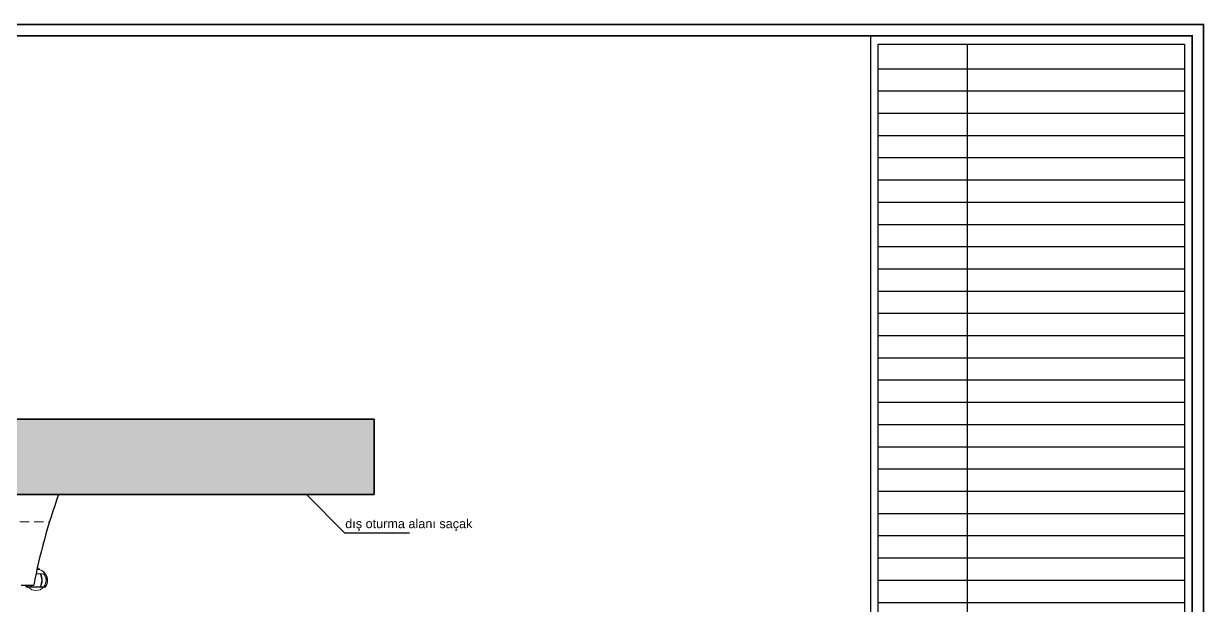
# Model space of a CAD drawing. Header units: millimetres. Extents: x 54215 to 67697, y 23496 to 56611.
# Drawn here: x 57001 to 58567, y 40993 to 41765 of the extents above; entities that cross this region are included whole.
import ezdxf

# ---------------------------------------------------------------- set-up
doc = ezdxf.new("R2010")
doc.units = ezdxf.units.MM
doc.linetypes.add('DASHED', pattern=[19.05, 12.7, -6.35])
for name, color, linetype, lineweight in [('- 0.25', 43, 'Continuous', 25), ('no3_duvar kaplama', 8, 'Continuous', 0), ('no3_duvar mevcut', 4, 'Continuous', 35), ('no3_mobilya aydınlatma', 50, 'Continuous', 13), ('no3_tefriş arka ince', 65, 'Continuous', 13)]:
    doc.layers.add(name, color=color, linetype=linetype, lineweight=lineweight)
doc.layers.add('0 rölöve', color=7, linetype='Continuous', true_color=0xf1380e)
doc.styles.get("Standard").update_dxf_attribs({"font": 'arial.ttf'})

msp = doc.modelspace()

# ---------------------------------------------------------------- hatches: boundary and pattern name
at = {"layer": 'no3_duvar kaplama'}
h = msp.add_hatch(dxfattribs=at)
h.set_pattern_fill('JIS_STN_2.5', color=256, scale=3)
h.set_pattern_definition([(45, (43689.048, 19634.885), (-5.3033009, 5.3033009), []), (45, (43694.343, 19634.885), (-5.3033009, 5.3033009), [3.6, -1.5])])
h.paths.add_polyline_path([(57465.888, 41139.963), (57465.888, 41239.963), (55417.539, 41239.963), (55417.539, 40557.963), (57735.614, 40557.963), (57735.614, 40567.963), (57637.388, 40567.963), (57637.388, 40572.963), (57607.388, 40572.963), (57607.388, 40590.463), (57577.388, 40590.463), (57577.388, 40607.963), (56955.888, 40607.963), (56955.888, 40606.963), (56955.888, 40599.463), (55456.888, 40599.463), (55456.888, 41154.463), (55503.388, 41154.463), (55503.388, 41194.463), (55640.054, 41194.463), (55640.054, 41154.463), (55724.054, 41154.463), (55724.054, 41194.463), (55829.054, 41194.463), (55829.054, 41154.463), (55845.054, 41154.463), (55845.054, 41194.463), (55950.054, 41194.463), (55950.054, 41154.463), (55966.054, 41154.463), (55966.054, 41194.463), (56071.054, 41194.463), (56071.054, 41154.463), (56087.054, 41154.463), (56087.054, 41194.463), (56192.054, 41194.463), (56192.054, 41154.463), (56200.054, 41154.463), (56254.554, 41154.463), (56262.554, 41154.463), (56262.554, 41194.463), (56300.554, 41194.463), (56300.554, 41154.463), (56316.554, 41154.463), (56316.554, 41194.463), (56421.554, 41194.463), (56421.554, 41154.463), (56437.554, 41154.463), (56437.554, 41194.463), (56542.554, 41194.463), (56542.554, 41154.463), (56558.554, 41154.463), (56558.554, 41194.463), (56663.554, 41194.463), (56663.554, 41154.463), (56679.554, 41154.463), (56679.554, 41194.463), (56784.554, 41194.463), (56784.554, 41154.463), (56800.554, 41154.463), (56800.554, 41194.463), (56905.554, 41194.463), (56905.554, 41154.463), (56913.554, 41154.463), (56955.888, 41154.463), (56965.888, 41154.463), (56965.888, 41139.963)])

# ---------------------------------------------------------------- linework, layer by layer
at = {"layer": '- 0.25'}
msp.add_line((56997.888, 41019.963), (57014.594, 41019.963), dxfattribs=at)
msp.add_arc((57750.344, 40882.302), 748.517, 159.865338, 169.402366, dxfattribs=at)
at = {"color": 250}
for p, q in [((58252.491, 41737.616), (58252.491, 40908.57)), ((58134.418, 41705.076), (58540.819, 41705.076)), ((58134.418, 41675.576), (58540.819, 41675.576)), ((58134.418, 41646.075), (58540.819, 41646.075)), ((58134.418, 41616.575), (58540.819, 41616.575)), ((58134.418, 41587.075), (58540.819, 41587.075)), ((58134.418, 41557.575), (58540.819, 41557.575)), ((58134.418, 41528.075), (58540.819, 41528.075)), ((58134.418, 41498.574), (58540.819, 41498.574)), ((58134.418, 41469.074), (58540.819, 41469.074)), ((58134.418, 41439.574), (58540.819, 41439.574)), ((58134.418, 41410.074), (58540.819, 41410.074)), ((58134.418, 41380.573), (58540.819, 41380.573)), ((58134.418, 41351.073), (58540.819, 41351.073)), ((58134.418, 41321.573), (58540.819, 41321.573)), ((58134.418, 41292.073), (58540.819, 41292.073)), ((58134.418, 41262.573), (58540.819, 41262.573)), ((58134.418, 41233.072), (58540.819, 41233.072)), ((58134.418, 41203.572), (58540.819, 41203.572)), ((58134.418, 41174.072), (58540.819, 41174.072)), ((58134.418, 41144.572), (58540.819, 41144.572)), ((58134.418, 41115.071), (58540.819, 41115.071)), ((58134.418, 41085.571), (58540.819, 41085.571)), ((58134.418, 41056.071), (58540.819, 41056.071)), ((58134.418, 41026.571), (58540.819, 41026.571)), ((58134.418, 40997.071), (58540.819, 40997.071))]:
    msp.add_line(p, q, dxfattribs=at)
at = {"color": 252, "const_width": 2.135}
for points in [[(58565.906, 39963.802), (55076.183, 39963.802), (55076.183, 41763.802), (58565.906, 41763.802), (58565.906, 40624.753, -0.41421356), (58540.819, 40599.667), (58162.013, 40599.667, 0.41421356), (58151.978, 40589.632), (58151.978, 40345.795, 0.41421356), (58162.013, 40335.76), (58540.819, 40335.76, -0.41421356), (58565.906, 40310.674), (58565.906, 39963.802)], [(58550.854, 40624.753, -0.41421356), (58540.819, 40614.719), (58162.013, 40614.719, 0.41421356), (58136.926, 40589.632), (58136.926, 40345.795, 0.41421356), (58162.013, 40320.708), (58540.819, 40320.708, -0.41421356), (58550.854, 40310.674), (58550.854, 39978.854), (55091.235, 39978.854), (55091.235, 41748.75), (58550.854, 41748.75), (58550.854, 40624.753)]]:
    msp.add_lwpolyline(points, format="xyb", dxfattribs=at)
msp.add_lwpolyline([(58124.383, 39978.854), (58124.383, 41748.75)], dxfattribs=at)
at = {"color": 250}
msp.add_lwpolyline([(58540.819, 40908.57), (58134.418, 40908.57), (58134.418, 41737.616), (58540.819, 41737.616)], close=True, dxfattribs=at)
at = {"layer": '0 rölöve'}
msp.add_lwpolyline([(57376.218, 41139.963), (57426.797, 41089.384), (57512.771, 41089.384)], dxfattribs=at)
at = {"layer": 'no3_duvar mevcut'}
for p, q in [((57465.888, 41239.963), (55417.539, 41239.963)), ((57465.888, 41239.963), (57465.888, 41139.963)), ((57465.888, 41139.963), (56965.888, 41139.963))]:
    msp.add_line(p, q, dxfattribs=at)
at = {"layer": 'no3_mobilya aydınlatma'}
for p, q in [((57020.086, 41046.622), (57020.086, 41041.568)), ((57030.101, 41034.882), (57017.543, 41034.882)), ((57030.101, 41017.83), (57004.949, 41017.83)), ((57029.938, 41017.166), (57004.949, 41017.166))]:
    msp.add_line(p, q, dxfattribs=at)
msp.add_lwpolyline([(57018.726, 41040.461), (57022.3, 41040.461), (57022.3, 41041.568), (57018.967, 41041.568)], dxfattribs=at)
for centre in [(57005.113, 41017.498), (57029.938, 41017.498)]:
    msp.add_circle(centre, 0.332, dxfattribs=at)
for centre, radius, start, end in [((57017.871, 41026.024), 15.101, 41.293163, 72.94472), ((57017.871, 41026.024), 15.101, 324.992522, 72.94472), ((57006.514, 41026.434), 18.568, 332.393041, 27.061037), ((57006.514, 41026.434), 19.232, 333.422369, 26.055263), ((57017.525, 41026.024), 13.287, 2.388015, 41.810315), ((57017.525, 41026.024), 13.287, 321.923716, 2.388015), ((57017.871, 41026.024), 14.437, 324.992522, 37.847214), ((57016.892, 41026.007), 14.86, 204.001263, 216.031089), ((57016.892, 41026.007), 14.196, 205.199772, 216.031089), ((57017.525, 41026.024), 13.287, 207.141218, 218.076284), ((57017.525, 41026.024), 13.287, 221.810315, 318.189685), ((57028.536, 41026.434), 19.232, 199.664263, 206.577631), ((57028.536, 41026.434), 18.568, 200.397871, 207.606959)]:
    msp.add_arc(centre, radius, start, end, dxfattribs=at)
at = {"layer": 'no3_tefriş arka ince', "linetype": 'DASHED'}
msp.add_line((56995.888, 41103.963), (57035.4, 41103.963), dxfattribs=at)

# ---------------------------------------------------------------- texts
at = {"layer": '0 rölöve'}
msp.add_text('dış oturma alanı saçak', height=12, dxfattribs=at).set_placement((57427.607, 41095.497))

doc.saveas('drawing.dxf')
